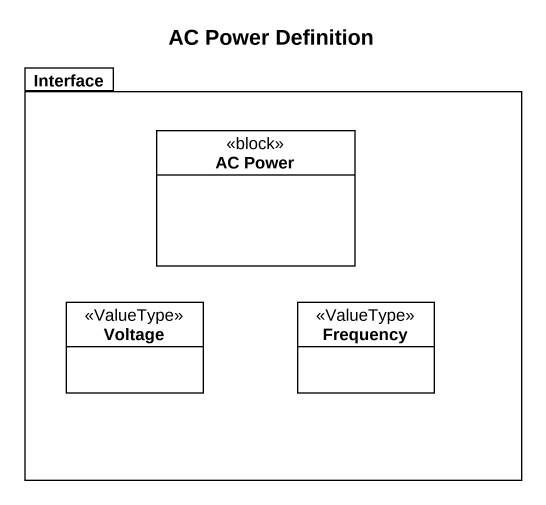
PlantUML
@startuml
title AC Power Definition
hide circle
hide empty members
package "Interface" as Interface_ {
  class "AC Power" as AC_Power <<block>>
  class Voltage <<ValueType>>
  class Frequency <<ValueType>>
}
@enduml
